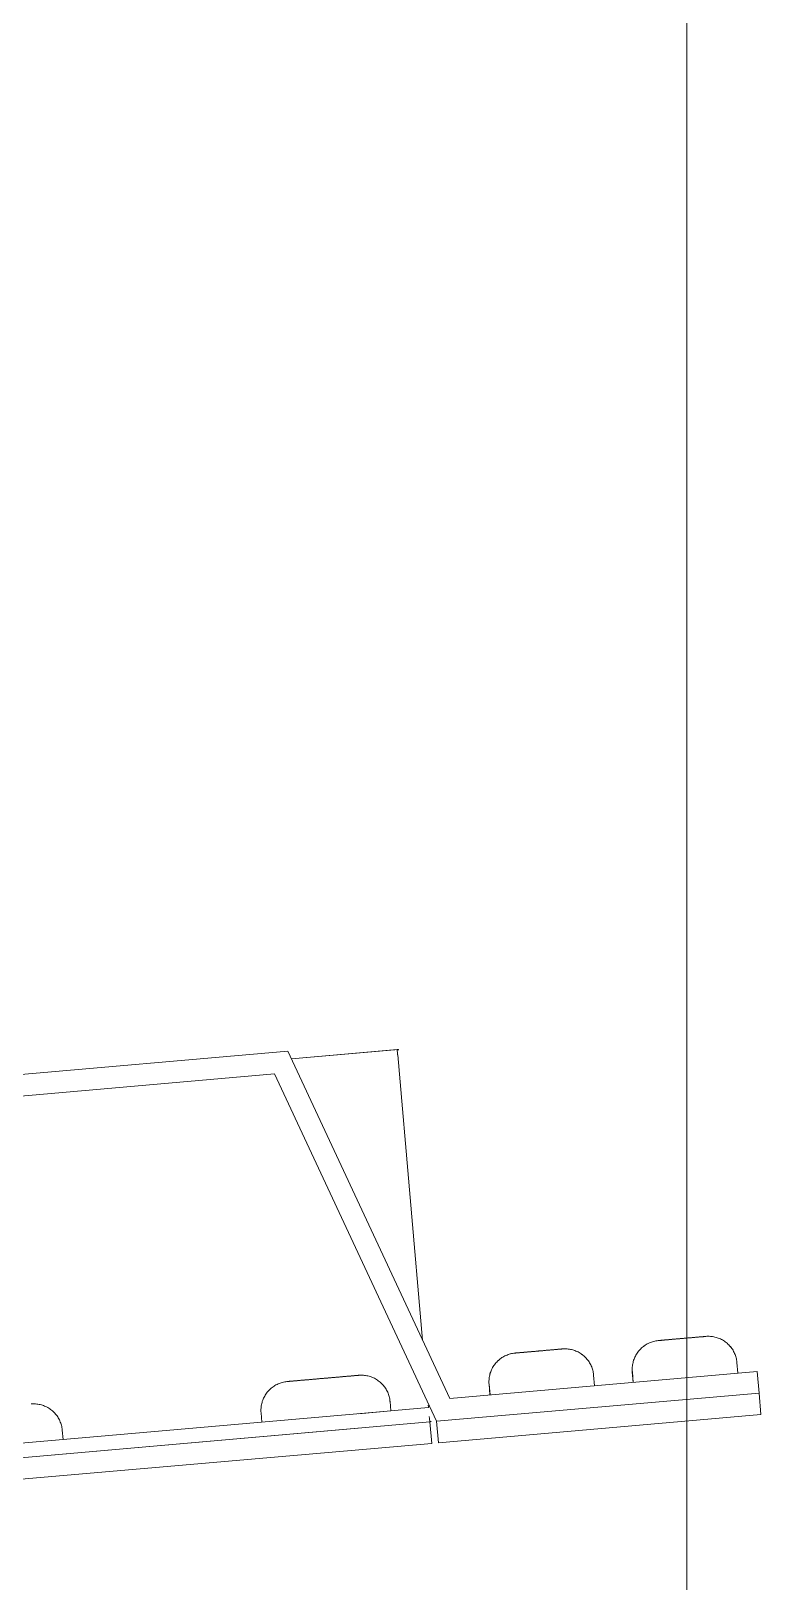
# Model space of a CAD drawing. Header units: millimetres. Extents: x 4237772 to 4686020, y -673 to 29459.
# Drawn here: x 4631238.9 to 4631340.4, y 16848.8 to 17064.5 of the extents above; entities that cross this region are included whole.
import ezdxf

# ---------------------------------------------------------------- set-up
doc = ezdxf.new("R2010")
doc.units = ezdxf.units.MM
doc.layers.add('G-ANNO-TEXT', color=231, linetype='Continuous', lineweight=5)
doc.layers.add('Q-SPCQ', color=91, linetype='Continuous', lineweight=5)

# ---------------------------------------------------------------- blocks, each defined once
blk = doc.blocks.new('Static Line_Sayfa_Metal Deck_Pan Mount - Up to 15 _ pitch - Max 2 Users-1845874-SECTION - GRID A9-A10')
at = {"layer": 'Q-SPCQ'}
for p, q in [((4548686.03, 16922.67), (4548541.85, 16910.06)), ((4548708.56, 16874.36), (4548686.03, 16922.67)), ((4548701.29, 16922.91), (4548686.53, 16921.61)), ((4548701.33, 16922.91), (4548686.53, 16921.61)), ((4548701.37, 16922.91), (4548686.53, 16921.61)), ((4548701.41, 16922.91), (4548686.53, 16921.6)), ((4548701.24, 16922.91), (4548686.53, 16921.62)), ((4548701.31, 16922.16), (4548704.78, 16882.47)), ((4548544.2, 16907.25), (4548684.2, 16919.5)), ((4548684.2, 16919.5), (4548706.73, 16871.19)), ((4548751.3, 16878.1), (4548708.56, 16874.36)), ((4548728.69, 16876.12), (4548728.55, 16877.62)), ((4548728.68, 16876.12), (4548728.55, 16877.62)), ((4548728.68, 16876.12), (4548728.55, 16877.62)), ((4548733.93, 16878.09), (4548734.07, 16876.59)), ((4548733.94, 16878.09), (4548734.07, 16876.59)), ((4548733.94, 16878.09), (4548734.07, 16876.59)), ((4548748.61, 16877.87), (4548748.48, 16879.36)), ((4548748.61, 16877.87), (4548748.48, 16879.36)), ((4548748.61, 16877.87), (4548748.48, 16879.36)), ((4548751.56, 16875.11), (4548751.3, 16878.1)), ((4548714.01, 16876.35), (4548714.15, 16874.85)), ((4548714.01, 16876.35), (4548714.14, 16874.85)), ((4548714.01, 16876.35), (4548714.14, 16874.85)), ((4548705.6, 16873.1), (4548695.64, 16872.22)), ((4548700.36, 16872.64), (4548700.25, 16873.95)), ((4548706.73, 16871.19), (4548751.56, 16875.11)), ((4548706.73, 16871.19), (4548751.56, 16875.11)), ((4548751.56, 16875.11), (4548751.82, 16872.12)), ((4548705.78, 16871.1), (4548530.41, 16855.76)), ((4548695.64, 16872.22), (4548530.95, 16857.82)), ((4548682.32, 16872.38), (4548682.43, 16871.07)), ((4548695.88, 16872.25), (4548700.36, 16872.64)), ((4548695.88, 16872.25), (4548700.36, 16872.64)), ((4548705.78, 16871.1), (4548706.04, 16868.12)), ((4548706.73, 16871.19), (4548706.99, 16868.2)), ((4548751.82, 16872.12), (4548706.99, 16868.2)), ((4548695.81, 16870.23), (4548530.41, 16855.76)), ((4548654.8, 16868.65), (4548654.68, 16869.96)), ((4548706.04, 16868.12), (4548530.67, 16852.77))]:
    blk.add_line(p, q, dxfattribs=at)
at = {"layer": 'Q-SPCQ', "flags": 128}
for points in [[(4548733.94, 16878.09), (4548733.93, 16878.25), (4548733.92, 16878.41), (4548733.93, 16878.57), (4548733.93, 16878.73), (4548733.95, 16878.89), (4548733.97, 16879.05), (4548734, 16879.2), (4548734.03, 16879.36), (4548734.07, 16879.51), (4548734.12, 16879.67), (4548734.17, 16879.82), (4548734.23, 16879.97), (4548734.29, 16880.11), (4548734.36, 16880.26), (4548734.44, 16880.4), (4548734.52, 16880.54), (4548734.61, 16880.67), (4548734.7, 16880.8), (4548734.79, 16880.93), (4548734.9, 16881.05), (4548735, 16881.17), (4548735.12, 16881.29), (4548735.23, 16881.4), (4548735.35, 16881.5), (4548735.48, 16881.6), (4548735.61, 16881.7), (4548735.74, 16881.79), (4548735.87, 16881.87), (4548736.01, 16881.95), (4548736.15, 16882.02), (4548736.3, 16882.09), (4548736.45, 16882.15), (4548736.6, 16882.21), (4548736.75, 16882.26), (4548736.9, 16882.3), (4548737.06, 16882.34), (4548737.21, 16882.37), (4548737.37, 16882.4), (4548737.53, 16882.42), (4548737.57, 16882.42)], [(4548733.94, 16878.09), (4548733.93, 16878.25), (4548733.92, 16878.41), (4548733.92, 16878.57), (4548733.93, 16878.73), (4548733.95, 16878.89), (4548733.97, 16879.05), (4548734, 16879.2), (4548734.03, 16879.36), (4548734.07, 16879.51), (4548734.12, 16879.67), (4548734.17, 16879.82), (4548734.23, 16879.97), (4548734.29, 16880.11), (4548734.36, 16880.26), (4548734.44, 16880.4), (4548734.52, 16880.54), (4548734.6, 16880.67), (4548734.7, 16880.8), (4548734.79, 16880.93), (4548734.89, 16881.05), (4548735, 16881.17), (4548735.11, 16881.29), (4548735.23, 16881.4), (4548735.35, 16881.5), (4548735.47, 16881.6), (4548735.6, 16881.7), (4548735.74, 16881.79), (4548735.87, 16881.87), (4548736.01, 16881.95), (4548736.15, 16882.02), (4548736.3, 16882.09), (4548736.44, 16882.15), (4548736.59, 16882.21), (4548736.75, 16882.26), (4548736.9, 16882.3), (4548737.06, 16882.34), (4548737.21, 16882.37), (4548737.37, 16882.4), (4548737.53, 16882.42), (4548737.57, 16882.42)], [(4548733.93, 16878.09), (4548733.92, 16878.25), (4548733.92, 16878.41), (4548733.92, 16878.57), (4548733.93, 16878.73), (4548733.95, 16878.89), (4548733.97, 16879.05), (4548733.99, 16879.2), (4548734.03, 16879.36), (4548734.07, 16879.51), (4548734.11, 16879.67), (4548734.17, 16879.82), (4548734.22, 16879.97), (4548734.29, 16880.11), (4548734.36, 16880.26), (4548734.43, 16880.4), (4548734.52, 16880.54), (4548734.6, 16880.67), (4548734.69, 16880.8), (4548734.79, 16880.93), (4548734.89, 16881.05), (4548735, 16881.17), (4548735.11, 16881.29), (4548735.23, 16881.4), (4548735.35, 16881.5), (4548735.47, 16881.6), (4548735.6, 16881.7), (4548735.73, 16881.79), (4548735.87, 16881.87), (4548736.01, 16881.95), (4548736.15, 16882.02), (4548736.3, 16882.09), (4548736.44, 16882.15), (4548736.59, 16882.21), (4548736.74, 16882.26), (4548736.9, 16882.3), (4548737.05, 16882.34), (4548737.21, 16882.37), (4548737.37, 16882.4), (4548737.53, 16882.42), (4548737.57, 16882.42)], [(4548737.57, 16882.42), (4548737.58, 16882.42), (4548737.59, 16882.42), (4548737.61, 16882.43), (4548737.64, 16882.43), (4548737.67, 16882.43), (4548737.7, 16882.43), (4548737.74, 16882.44), (4548737.78, 16882.44), (4548737.83, 16882.44), (4548737.88, 16882.45), (4548737.94, 16882.45), (4548738.01, 16882.46), (4548738.07, 16882.47), (4548738.14, 16882.47), (4548738.22, 16882.48), (4548738.3, 16882.49), (4548738.39, 16882.49), (4548738.48, 16882.5), (4548738.57, 16882.51), (4548738.66, 16882.52), (4548738.76, 16882.53), (4548738.87, 16882.53), (4548738.97, 16882.54), (4548739.08, 16882.55), (4548739.19, 16882.56), (4548739.31, 16882.57), (4548739.43, 16882.58), (4548739.54, 16882.59), (4548739.67, 16882.6), (4548739.79, 16882.62), (4548739.91, 16882.63), (4548740.04, 16882.64), (4548740.17, 16882.65), (4548740.3, 16882.66), (4548740.43, 16882.67), (4548740.56, 16882.68), (4548740.69, 16882.69), (4548740.82, 16882.71), (4548740.86, 16882.71)], [(4548737.58, 16882.42), (4548737.58, 16882.42), (4548737.6, 16882.42), (4548737.62, 16882.43), (4548737.64, 16882.43), (4548737.67, 16882.43), (4548737.7, 16882.43), (4548737.74, 16882.44), (4548737.78, 16882.44), (4548737.83, 16882.44), (4548737.89, 16882.45), (4548737.95, 16882.45), (4548738.01, 16882.46), (4548738.08, 16882.47), (4548738.15, 16882.47), (4548738.22, 16882.48), (4548738.31, 16882.49), (4548738.39, 16882.49), (4548738.48, 16882.5), (4548738.57, 16882.51), (4548738.67, 16882.52), (4548738.77, 16882.53), (4548738.87, 16882.53), (4548738.98, 16882.54), (4548739.08, 16882.55), (4548739.2, 16882.56), (4548739.31, 16882.57), (4548739.43, 16882.58), (4548739.55, 16882.59), (4548739.67, 16882.6), (4548739.79, 16882.62), (4548739.92, 16882.63), (4548740.04, 16882.64), (4548740.17, 16882.65), (4548740.3, 16882.66), (4548740.43, 16882.67), (4548740.56, 16882.68), (4548740.69, 16882.69), (4548740.82, 16882.71), (4548740.86, 16882.71)], [(4548740.86, 16882.71), (4548740.73, 16882.7), (4548740.6, 16882.69), (4548740.47, 16882.67), (4548740.34, 16882.66), (4548740.21, 16882.65), (4548740.08, 16882.64), (4548739.95, 16882.63), (4548739.83, 16882.62), (4548739.7, 16882.61), (4548739.58, 16882.6), (4548739.46, 16882.59), (4548739.34, 16882.58), (4548739.23, 16882.57), (4548739.11, 16882.56), (4548739, 16882.55), (4548738.9, 16882.54), (4548738.79, 16882.53), (4548738.69, 16882.52), (4548738.6, 16882.51), (4548738.5, 16882.5), (4548738.41, 16882.5), (4548738.33, 16882.49), (4548738.25, 16882.48), (4548738.17, 16882.47), (4548738.1, 16882.47), (4548738.03, 16882.46), (4548737.96, 16882.46), (4548737.9, 16882.45), (4548737.85, 16882.45), (4548737.8, 16882.44), (4548737.75, 16882.44), (4548737.71, 16882.43), (4548737.68, 16882.43), (4548737.65, 16882.43), (4548737.62, 16882.43), (4548737.6, 16882.42), (4548737.59, 16882.42), (4548737.58, 16882.42)], [(4548737.58, 16882.42), (4548737.58, 16882.42), (4548737.6, 16882.42), (4548737.61, 16882.43), (4548737.64, 16882.43), (4548737.67, 16882.43), (4548737.7, 16882.43), (4548737.74, 16882.44), (4548737.78, 16882.44), (4548737.83, 16882.44), (4548737.89, 16882.45), (4548737.94, 16882.45), (4548738.01, 16882.46), (4548738.07, 16882.47), (4548738.15, 16882.47), (4548738.22, 16882.48), (4548738.3, 16882.49), (4548738.39, 16882.49), (4548738.48, 16882.5), (4548738.57, 16882.51), (4548738.67, 16882.52), (4548738.76, 16882.53), (4548738.87, 16882.53), (4548738.97, 16882.54), (4548739.08, 16882.55), (4548739.19, 16882.56), (4548739.31, 16882.57), (4548739.43, 16882.58), (4548739.55, 16882.59), (4548739.67, 16882.6), (4548739.79, 16882.62), (4548739.92, 16882.63), (4548740.04, 16882.64), (4548740.17, 16882.65), (4548740.3, 16882.66), (4548740.43, 16882.67), (4548740.56, 16882.68), (4548740.69, 16882.69), (4548740.82, 16882.71), (4548740.86, 16882.71)], [(4548740.86, 16882.71), (4548740.73, 16882.7), (4548740.6, 16882.69), (4548740.46, 16882.67), (4548740.33, 16882.66), (4548740.21, 16882.65), (4548740.08, 16882.64), (4548739.95, 16882.63), (4548739.82, 16882.62), (4548739.7, 16882.61), (4548739.58, 16882.6), (4548739.46, 16882.59), (4548739.34, 16882.58), (4548739.23, 16882.57), (4548739.11, 16882.56), (4548739, 16882.55), (4548738.9, 16882.54), (4548738.79, 16882.53), (4548738.69, 16882.52), (4548738.59, 16882.51), (4548738.5, 16882.5), (4548738.41, 16882.5), (4548738.33, 16882.49), (4548738.24, 16882.48), (4548738.17, 16882.47), (4548738.09, 16882.47), (4548738.02, 16882.46), (4548737.96, 16882.46), (4548737.9, 16882.45), (4548737.85, 16882.45), (4548737.8, 16882.44), (4548737.75, 16882.44), (4548737.71, 16882.43), (4548737.68, 16882.43), (4548737.65, 16882.43), (4548737.62, 16882.43), (4548737.6, 16882.42), (4548737.59, 16882.42), (4548737.58, 16882.42)], [(4548740.86, 16882.71), (4548740.73, 16882.7), (4548740.59, 16882.69), (4548740.46, 16882.67), (4548740.33, 16882.66), (4548740.2, 16882.65), (4548740.08, 16882.64), (4548739.95, 16882.63), (4548739.82, 16882.62), (4548739.7, 16882.61), (4548739.58, 16882.6), (4548739.46, 16882.59), (4548739.34, 16882.58), (4548739.22, 16882.57), (4548739.11, 16882.56), (4548739, 16882.55), (4548738.89, 16882.54), (4548738.79, 16882.53), (4548738.69, 16882.52), (4548738.59, 16882.51), (4548738.5, 16882.5), (4548738.41, 16882.5), (4548738.32, 16882.49), (4548738.24, 16882.48), (4548738.17, 16882.47), (4548738.09, 16882.47), (4548738.02, 16882.46), (4548737.96, 16882.46), (4548737.9, 16882.45), (4548737.84, 16882.45), (4548737.79, 16882.44), (4548737.75, 16882.44), (4548737.71, 16882.43), (4548737.67, 16882.43), (4548737.64, 16882.43), (4548737.62, 16882.43), (4548737.6, 16882.42), (4548737.58, 16882.42), (4548737.58, 16882.42)], [(4548744.14, 16883), (4548744.13, 16883), (4548744.12, 16882.99), (4548744.1, 16882.99), (4548744.08, 16882.99), (4548744.05, 16882.99), (4548744.02, 16882.99), (4548743.98, 16882.98), (4548743.93, 16882.98), (4548743.89, 16882.97), (4548743.83, 16882.97), (4548743.77, 16882.96), (4548743.71, 16882.96), (4548743.64, 16882.95), (4548743.57, 16882.95), (4548743.5, 16882.94), (4548743.41, 16882.93), (4548743.33, 16882.93), (4548743.24, 16882.92), (4548743.15, 16882.91), (4548743.05, 16882.9), (4548742.95, 16882.89), (4548742.85, 16882.88), (4548742.74, 16882.87), (4548742.63, 16882.86), (4548742.52, 16882.85), (4548742.41, 16882.84), (4548742.29, 16882.83), (4548742.17, 16882.82), (4548742.05, 16882.81), (4548741.93, 16882.8), (4548741.8, 16882.79), (4548741.68, 16882.78), (4548741.55, 16882.77), (4548741.42, 16882.76), (4548741.29, 16882.75), (4548741.16, 16882.74), (4548741.03, 16882.72), (4548740.9, 16882.71), (4548740.86, 16882.71)], [(4548740.86, 16882.71), (4548740.99, 16882.72), (4548741.12, 16882.73), (4548741.25, 16882.74), (4548741.38, 16882.75), (4548741.51, 16882.77), (4548741.64, 16882.78), (4548741.77, 16882.79), (4548741.89, 16882.8), (4548742.02, 16882.81), (4548742.14, 16882.82), (4548742.26, 16882.83), (4548742.38, 16882.84), (4548742.49, 16882.85), (4548742.6, 16882.86), (4548742.71, 16882.87), (4548742.82, 16882.88), (4548742.93, 16882.89), (4548743.03, 16882.9), (4548743.12, 16882.91), (4548743.22, 16882.92), (4548743.31, 16882.92), (4548743.39, 16882.93), (4548743.47, 16882.94), (4548743.55, 16882.94), (4548743.62, 16882.95), (4548743.69, 16882.96), (4548743.76, 16882.96), (4548743.82, 16882.97), (4548743.87, 16882.97), (4548743.92, 16882.98), (4548743.97, 16882.98), (4548744.01, 16882.98), (4548744.04, 16882.99), (4548744.07, 16882.99), (4548744.1, 16882.99), (4548744.12, 16882.99), (4548744.13, 16883), (4548744.14, 16883)], [(4548744.14, 16883), (4548744.13, 16883), (4548744.12, 16882.99), (4548744.1, 16882.99), (4548744.08, 16882.99), (4548744.05, 16882.99), (4548744.02, 16882.99), (4548743.98, 16882.98), (4548743.93, 16882.98), (4548743.88, 16882.97), (4548743.83, 16882.97), (4548743.77, 16882.96), (4548743.71, 16882.96), (4548743.64, 16882.95), (4548743.57, 16882.95), (4548743.49, 16882.94), (4548743.41, 16882.93), (4548743.33, 16882.93), (4548743.24, 16882.92), (4548743.15, 16882.91), (4548743.05, 16882.9), (4548742.95, 16882.89), (4548742.85, 16882.88), (4548742.74, 16882.87), (4548742.63, 16882.86), (4548742.52, 16882.85), (4548742.41, 16882.84), (4548742.29, 16882.83), (4548742.17, 16882.82), (4548742.05, 16882.81), (4548741.93, 16882.8), (4548741.8, 16882.79), (4548741.67, 16882.78), (4548741.55, 16882.77), (4548741.42, 16882.76), (4548741.29, 16882.75), (4548741.16, 16882.74), (4548741.02, 16882.72), (4548740.89, 16882.71), (4548740.86, 16882.71)], [(4548740.86, 16882.71), (4548740.99, 16882.72), (4548741.12, 16882.73), (4548741.25, 16882.74), (4548741.38, 16882.75), (4548741.51, 16882.77), (4548741.64, 16882.78), (4548741.77, 16882.79), (4548741.89, 16882.8), (4548742.02, 16882.81), (4548742.14, 16882.82), (4548742.26, 16882.83), (4548742.38, 16882.84), (4548742.49, 16882.85), (4548742.6, 16882.86), (4548742.71, 16882.87), (4548742.82, 16882.88), (4548742.92, 16882.89), (4548743.02, 16882.9), (4548743.12, 16882.91), (4548743.22, 16882.92), (4548743.3, 16882.92), (4548743.39, 16882.93), (4548743.47, 16882.94), (4548743.55, 16882.94), (4548743.62, 16882.95), (4548743.69, 16882.96), (4548743.76, 16882.96), (4548743.82, 16882.97), (4548743.87, 16882.97), (4548743.92, 16882.98), (4548743.97, 16882.98), (4548744.01, 16882.98), (4548744.04, 16882.99), (4548744.07, 16882.99), (4548744.1, 16882.99), (4548744.12, 16882.99), (4548744.13, 16883), (4548744.14, 16883)], [(4548744.14, 16883), (4548744.13, 16883), (4548744.12, 16882.99), (4548744.1, 16882.99), (4548744.08, 16882.99), (4548744.05, 16882.99), (4548744.01, 16882.99), (4548743.98, 16882.98), (4548743.93, 16882.98), (4548743.88, 16882.97), (4548743.83, 16882.97), (4548743.77, 16882.96), (4548743.71, 16882.96), (4548743.64, 16882.95), (4548743.57, 16882.95), (4548743.49, 16882.94), (4548743.41, 16882.93), (4548743.33, 16882.93), (4548743.24, 16882.92), (4548743.15, 16882.91), (4548743.05, 16882.9), (4548742.95, 16882.89), (4548742.85, 16882.88), (4548742.74, 16882.87), (4548742.63, 16882.86), (4548742.52, 16882.85), (4548742.41, 16882.84), (4548742.29, 16882.83), (4548742.17, 16882.82), (4548742.05, 16882.81), (4548741.92, 16882.8), (4548741.8, 16882.79), (4548741.67, 16882.78), (4548741.54, 16882.77), (4548741.41, 16882.76), (4548741.29, 16882.75), (4548741.15, 16882.74), (4548741.02, 16882.72), (4548740.89, 16882.71), (4548740.86, 16882.71)], [(4548740.86, 16882.71), (4548740.99, 16882.72), (4548741.12, 16882.73), (4548741.25, 16882.74), (4548741.38, 16882.75), (4548741.51, 16882.77), (4548741.64, 16882.78), (4548741.76, 16882.79), (4548741.89, 16882.8), (4548742.01, 16882.81), (4548742.14, 16882.82), (4548742.26, 16882.83), (4548742.37, 16882.84), (4548742.49, 16882.85), (4548742.6, 16882.86), (4548742.71, 16882.87), (4548742.82, 16882.88), (4548742.92, 16882.89), (4548743.02, 16882.9), (4548743.12, 16882.91), (4548743.21, 16882.92), (4548743.3, 16882.92), (4548743.39, 16882.93), (4548743.47, 16882.94), (4548743.55, 16882.94), (4548743.62, 16882.95), (4548743.69, 16882.96), (4548743.75, 16882.96), (4548743.81, 16882.97), (4548743.87, 16882.97), (4548743.92, 16882.98), (4548743.96, 16882.98), (4548744, 16882.98), (4548744.04, 16882.99), (4548744.07, 16882.99), (4548744.09, 16882.99), (4548744.11, 16882.99), (4548744.13, 16883), (4548744.14, 16883)], [(4548744.14, 16883), (4548744.3, 16883.01), (4548744.46, 16883.01), (4548744.62, 16883.01), (4548744.78, 16883), (4548744.94, 16882.99), (4548745.1, 16882.97), (4548745.26, 16882.94), (4548745.41, 16882.9), (4548745.57, 16882.86), (4548745.72, 16882.82), (4548745.87, 16882.77), (4548746.02, 16882.71), (4548746.17, 16882.64), (4548746.31, 16882.57), (4548746.45, 16882.5), (4548746.59, 16882.42), (4548746.73, 16882.33), (4548746.86, 16882.24), (4548746.98, 16882.14), (4548747.11, 16882.04), (4548747.23, 16881.93), (4548747.34, 16881.82), (4548747.45, 16881.7), (4548747.56, 16881.58), (4548747.66, 16881.46), (4548747.75, 16881.33), (4548747.84, 16881.2), (4548747.93, 16881.06), (4548748.01, 16880.92), (4548748.08, 16880.78), (4548748.15, 16880.64), (4548748.21, 16880.49), (4548748.27, 16880.34), (4548748.32, 16880.19), (4548748.36, 16880.03), (4548748.4, 16879.88), (4548748.43, 16879.72), (4548748.45, 16879.56), (4548748.47, 16879.4), (4548748.48, 16879.36)], [(4548744.14, 16883), (4548744.3, 16883.01), (4548744.46, 16883.01), (4548744.62, 16883.01), (4548744.78, 16883), (4548744.94, 16882.99), (4548745.1, 16882.97), (4548745.26, 16882.94), (4548745.41, 16882.9), (4548745.57, 16882.86), (4548745.72, 16882.82), (4548745.87, 16882.77), (4548746.02, 16882.71), (4548746.17, 16882.64), (4548746.31, 16882.57), (4548746.45, 16882.5), (4548746.59, 16882.42), (4548746.73, 16882.33), (4548746.86, 16882.24), (4548746.98, 16882.14), (4548747.11, 16882.04), (4548747.23, 16881.93), (4548747.34, 16881.82), (4548747.45, 16881.7), (4548747.55, 16881.58), (4548747.66, 16881.46), (4548747.75, 16881.33), (4548747.84, 16881.2), (4548747.93, 16881.06), (4548748, 16880.92), (4548748.08, 16880.78), (4548748.15, 16880.64), (4548748.21, 16880.49), (4548748.26, 16880.34), (4548748.31, 16880.19), (4548748.36, 16880.03), (4548748.4, 16879.88), (4548748.43, 16879.72), (4548748.45, 16879.56), (4548748.47, 16879.4), (4548748.48, 16879.36)], [(4548744.15, 16883), (4548744.3, 16883.01), (4548744.46, 16883.01), (4548744.62, 16883.01), (4548744.78, 16883), (4548744.94, 16882.99), (4548745.1, 16882.97), (4548745.26, 16882.94), (4548745.42, 16882.9), (4548745.57, 16882.86), (4548745.72, 16882.82), (4548745.88, 16882.77), (4548746.02, 16882.71), (4548746.17, 16882.64), (4548746.32, 16882.57), (4548746.46, 16882.5), (4548746.59, 16882.42), (4548746.73, 16882.33), (4548746.86, 16882.24), (4548746.99, 16882.14), (4548747.11, 16882.04), (4548747.23, 16881.93), (4548747.34, 16881.82), (4548747.45, 16881.7), (4548747.56, 16881.58), (4548747.66, 16881.46), (4548747.75, 16881.33), (4548747.84, 16881.2), (4548747.93, 16881.06), (4548748.01, 16880.92), (4548748.08, 16880.78), (4548748.15, 16880.64), (4548748.21, 16880.49), (4548748.27, 16880.34), (4548748.32, 16880.19), (4548748.36, 16880.03), (4548748.4, 16879.88), (4548748.43, 16879.72), (4548748.46, 16879.56), (4548748.47, 16879.4), (4548748.48, 16879.36)], [(4548714.01, 16876.35), (4548714, 16876.5), (4548714, 16876.66), (4548714, 16876.82), (4548714.01, 16876.98), (4548714.02, 16877.14), (4548714.05, 16877.3), (4548714.07, 16877.46), (4548714.11, 16877.62), (4548714.15, 16877.77), (4548714.19, 16877.92), (4548714.25, 16878.08), (4548714.3, 16878.22), (4548714.37, 16878.37), (4548714.44, 16878.52), (4548714.51, 16878.66), (4548714.59, 16878.79), (4548714.68, 16878.93), (4548714.77, 16879.06), (4548714.87, 16879.19), (4548714.97, 16879.31), (4548715.08, 16879.43), (4548715.19, 16879.54), (4548715.31, 16879.65), (4548715.43, 16879.76), (4548715.55, 16879.86), (4548715.68, 16879.95), (4548715.81, 16880.04), (4548715.95, 16880.13), (4548716.09, 16880.21), (4548716.23, 16880.28), (4548716.38, 16880.35), (4548716.52, 16880.41), (4548716.67, 16880.47), (4548716.82, 16880.52), (4548716.98, 16880.56), (4548717.13, 16880.6), (4548717.29, 16880.63), (4548717.45, 16880.66), (4548717.61, 16880.67), (4548717.65, 16880.68)], [(4548714.01, 16876.35), (4548714, 16876.5), (4548714, 16876.66), (4548714, 16876.82), (4548714.01, 16876.98), (4548714.02, 16877.14), (4548714.04, 16877.3), (4548714.07, 16877.46), (4548714.11, 16877.62), (4548714.15, 16877.77), (4548714.19, 16877.92), (4548714.24, 16878.08), (4548714.3, 16878.22), (4548714.37, 16878.37), (4548714.44, 16878.52), (4548714.51, 16878.66), (4548714.59, 16878.79), (4548714.68, 16878.93), (4548714.77, 16879.06), (4548714.87, 16879.19), (4548714.97, 16879.31), (4548715.08, 16879.43), (4548715.19, 16879.54), (4548715.31, 16879.65), (4548715.43, 16879.76), (4548715.55, 16879.86), (4548715.68, 16879.95), (4548715.81, 16880.04), (4548715.95, 16880.13), (4548716.09, 16880.21), (4548716.23, 16880.28), (4548716.37, 16880.35), (4548716.52, 16880.41), (4548716.67, 16880.47), (4548716.82, 16880.52), (4548716.98, 16880.56), (4548717.13, 16880.6), (4548717.29, 16880.63), (4548717.45, 16880.66), (4548717.61, 16880.67), (4548717.65, 16880.68)], [(4548714.01, 16876.35), (4548714, 16876.5), (4548714, 16876.66), (4548714, 16876.82), (4548714.01, 16876.98), (4548714.02, 16877.14), (4548714.04, 16877.3), (4548714.07, 16877.46), (4548714.1, 16877.62), (4548714.14, 16877.77), (4548714.19, 16877.92), (4548714.24, 16878.08), (4548714.3, 16878.22), (4548714.36, 16878.37), (4548714.43, 16878.52), (4548714.51, 16878.66), (4548714.59, 16878.79), (4548714.68, 16878.93), (4548714.77, 16879.06), (4548714.87, 16879.19), (4548714.97, 16879.31), (4548715.08, 16879.43), (4548715.19, 16879.54), (4548715.3, 16879.65), (4548715.42, 16879.76), (4548715.55, 16879.86), (4548715.68, 16879.95), (4548715.81, 16880.04), (4548715.95, 16880.13), (4548716.08, 16880.21), (4548716.23, 16880.28), (4548716.37, 16880.35), (4548716.52, 16880.41), (4548716.67, 16880.47), (4548716.82, 16880.52), (4548716.97, 16880.56), (4548717.13, 16880.6), (4548717.29, 16880.63), (4548717.45, 16880.66), (4548717.6, 16880.67), (4548717.65, 16880.68)], [(4548717.65, 16880.68), (4548717.66, 16880.68), (4548717.67, 16880.68), (4548717.69, 16880.68), (4548717.72, 16880.68), (4548717.74, 16880.69), (4548717.78, 16880.69), (4548717.82, 16880.69), (4548717.86, 16880.7), (4548717.91, 16880.7), (4548717.96, 16880.71), (4548718.02, 16880.71), (4548718.08, 16880.72), (4548718.15, 16880.72), (4548718.22, 16880.73), (4548718.3, 16880.74), (4548718.38, 16880.74), (4548718.47, 16880.75), (4548718.55, 16880.76), (4548718.65, 16880.77), (4548718.74, 16880.77), (4548718.84, 16880.78), (4548718.95, 16880.79), (4548719.05, 16880.8), (4548719.16, 16880.81), (4548719.27, 16880.82), (4548719.39, 16880.83), (4548719.5, 16880.84), (4548719.62, 16880.85), (4548719.75, 16880.86), (4548719.87, 16880.87), (4548719.99, 16880.88), (4548720.12, 16880.89), (4548720.25, 16880.91), (4548720.38, 16880.92), (4548720.51, 16880.93), (4548720.64, 16880.94), (4548720.77, 16880.95), (4548720.9, 16880.96), (4548720.94, 16880.97)], [(4548720.94, 16880.97), (4548720.8, 16880.95), (4548720.67, 16880.94), (4548720.54, 16880.93), (4548720.41, 16880.92), (4548720.28, 16880.91), (4548720.15, 16880.9), (4548720.03, 16880.89), (4548719.9, 16880.88), (4548719.78, 16880.86), (4548719.66, 16880.85), (4548719.54, 16880.84), (4548719.42, 16880.83), (4548719.3, 16880.82), (4548719.19, 16880.81), (4548719.08, 16880.8), (4548718.97, 16880.79), (4548718.87, 16880.79), (4548718.77, 16880.78), (4548718.67, 16880.77), (4548718.58, 16880.76), (4548718.49, 16880.75), (4548718.4, 16880.74), (4548718.32, 16880.74), (4548718.24, 16880.73), (4548718.17, 16880.72), (4548718.1, 16880.72), (4548718.04, 16880.71), (4548717.98, 16880.71), (4548717.92, 16880.7), (4548717.87, 16880.7), (4548717.83, 16880.69), (4548717.79, 16880.69), (4548717.75, 16880.69), (4548717.72, 16880.68), (4548717.7, 16880.68), (4548717.68, 16880.68), (4548717.66, 16880.68), (4548717.65, 16880.68)], [(4548717.65, 16880.68), (4548717.66, 16880.68), (4548717.67, 16880.68), (4548717.69, 16880.68), (4548717.71, 16880.68), (4548717.74, 16880.69), (4548717.78, 16880.69), (4548717.82, 16880.69), (4548717.86, 16880.7), (4548717.91, 16880.7), (4548717.96, 16880.71), (4548718.02, 16880.71), (4548718.08, 16880.72), (4548718.15, 16880.72), (4548718.22, 16880.73), (4548718.3, 16880.74), (4548718.38, 16880.74), (4548718.46, 16880.75), (4548718.55, 16880.76), (4548718.65, 16880.77), (4548718.74, 16880.77), (4548718.84, 16880.78), (4548718.94, 16880.79), (4548719.05, 16880.8), (4548719.16, 16880.81), (4548719.27, 16880.82), (4548719.39, 16880.83), (4548719.5, 16880.84), (4548719.62, 16880.85), (4548719.74, 16880.86), (4548719.87, 16880.87), (4548719.99, 16880.88), (4548720.12, 16880.89), (4548720.25, 16880.91), (4548720.38, 16880.92), (4548720.51, 16880.93), (4548720.64, 16880.94), (4548720.77, 16880.95), (4548720.9, 16880.96), (4548720.93, 16880.97)], [(4548720.93, 16880.97), (4548720.8, 16880.95), (4548720.67, 16880.94), (4548720.54, 16880.93), (4548720.41, 16880.92), (4548720.28, 16880.91), (4548720.15, 16880.9), (4548720.03, 16880.89), (4548719.9, 16880.88), (4548719.78, 16880.86), (4548719.65, 16880.85), (4548719.53, 16880.84), (4548719.42, 16880.83), (4548719.3, 16880.82), (4548719.19, 16880.81), (4548719.08, 16880.8), (4548718.97, 16880.79), (4548718.87, 16880.79), (4548718.77, 16880.78), (4548718.67, 16880.77), (4548718.58, 16880.76), (4548718.49, 16880.75), (4548718.4, 16880.74), (4548718.32, 16880.74), (4548718.24, 16880.73), (4548718.17, 16880.72), (4548718.1, 16880.72), (4548718.04, 16880.71), (4548717.98, 16880.71), (4548717.92, 16880.7), (4548717.87, 16880.7), (4548717.83, 16880.69), (4548717.79, 16880.69), (4548717.75, 16880.69), (4548717.72, 16880.68), (4548717.7, 16880.68), (4548717.68, 16880.68), (4548717.66, 16880.68), (4548717.65, 16880.68)], [(4548717.65, 16880.68), (4548717.66, 16880.68), (4548717.67, 16880.68), (4548717.69, 16880.68), (4548717.71, 16880.68), (4548717.74, 16880.69), (4548717.78, 16880.69), (4548717.81, 16880.69), (4548717.86, 16880.7), (4548717.91, 16880.7), (4548717.96, 16880.71), (4548718.02, 16880.71), (4548718.08, 16880.72), (4548718.15, 16880.72), (4548718.22, 16880.73), (4548718.3, 16880.74), (4548718.38, 16880.74), (4548718.46, 16880.75), (4548718.55, 16880.76), (4548718.64, 16880.77), (4548718.74, 16880.77), (4548718.84, 16880.78), (4548718.94, 16880.79), (4548719.05, 16880.8), (4548719.16, 16880.81), (4548719.27, 16880.82), (4548719.38, 16880.83), (4548719.5, 16880.84), (4548719.62, 16880.85), (4548719.74, 16880.86), (4548719.87, 16880.87), (4548719.99, 16880.88), (4548720.12, 16880.89), (4548720.25, 16880.91), (4548720.37, 16880.92), (4548720.5, 16880.93), (4548720.63, 16880.94), (4548720.77, 16880.95), (4548720.9, 16880.96), (4548720.93, 16880.97)], [(4548720.93, 16880.97), (4548720.8, 16880.95), (4548720.67, 16880.94), (4548720.54, 16880.93), (4548720.41, 16880.92), (4548720.28, 16880.91), (4548720.15, 16880.9), (4548720.02, 16880.89), (4548719.9, 16880.88), (4548719.78, 16880.86), (4548719.65, 16880.85), (4548719.53, 16880.84), (4548719.42, 16880.83), (4548719.3, 16880.82), (4548719.19, 16880.81), (4548719.08, 16880.8), (4548718.97, 16880.79), (4548718.87, 16880.79), (4548718.77, 16880.78), (4548718.67, 16880.77), (4548718.58, 16880.76), (4548718.49, 16880.75), (4548718.4, 16880.74), (4548718.32, 16880.74), (4548718.24, 16880.73), (4548718.17, 16880.72), (4548718.1, 16880.72), (4548718.03, 16880.71), (4548717.98, 16880.71), (4548717.92, 16880.7), (4548717.87, 16880.7), (4548717.83, 16880.69), (4548717.79, 16880.69), (4548717.75, 16880.69), (4548717.72, 16880.68), (4548717.69, 16880.68), (4548717.68, 16880.68), (4548717.66, 16880.68), (4548717.65, 16880.68)], [(4548724.22, 16881.25), (4548724.21, 16881.25), (4548724.2, 16881.25), (4548724.18, 16881.25), (4548724.15, 16881.25), (4548724.13, 16881.25), (4548724.09, 16881.24), (4548724.05, 16881.24), (4548724.01, 16881.23), (4548723.96, 16881.23), (4548723.91, 16881.23), (4548723.85, 16881.22), (4548723.79, 16881.22), (4548723.72, 16881.21), (4548723.65, 16881.2), (4548723.57, 16881.2), (4548723.49, 16881.19), (4548723.4, 16881.18), (4548723.32, 16881.17), (4548723.22, 16881.17), (4548723.13, 16881.16), (4548723.03, 16881.15), (4548722.92, 16881.14), (4548722.82, 16881.13), (4548722.71, 16881.12), (4548722.6, 16881.11), (4548722.48, 16881.1), (4548722.37, 16881.09), (4548722.25, 16881.08), (4548722.12, 16881.07), (4548722, 16881.06), (4548721.88, 16881.05), (4548721.75, 16881.04), (4548721.62, 16881.03), (4548721.49, 16881.01), (4548721.36, 16881), (4548721.23, 16880.99), (4548721.1, 16880.98), (4548720.97, 16880.97), (4548720.93, 16880.97)], [(4548720.93, 16880.97), (4548721.07, 16880.98), (4548721.2, 16880.99), (4548721.33, 16881), (4548721.46, 16881.01), (4548721.59, 16881.02), (4548721.72, 16881.03), (4548721.84, 16881.05), (4548721.97, 16881.06), (4548722.09, 16881.07), (4548722.21, 16881.08), (4548722.33, 16881.09), (4548722.45, 16881.1), (4548722.57, 16881.11), (4548722.68, 16881.12), (4548722.79, 16881.13), (4548722.9, 16881.14), (4548723, 16881.15), (4548723.1, 16881.16), (4548723.2, 16881.16), (4548723.29, 16881.17), (4548723.38, 16881.18), (4548723.47, 16881.19), (4548723.55, 16881.19), (4548723.63, 16881.2), (4548723.7, 16881.21), (4548723.77, 16881.21), (4548723.83, 16881.22), (4548723.89, 16881.22), (4548723.95, 16881.23), (4548724, 16881.23), (4548724.04, 16881.24), (4548724.08, 16881.24), (4548724.12, 16881.24), (4548724.15, 16881.25), (4548724.17, 16881.25), (4548724.19, 16881.25), (4548724.21, 16881.25), (4548724.22, 16881.25)], [(4548724.22, 16881.25), (4548724.21, 16881.25), (4548724.19, 16881.25), (4548724.18, 16881.25), (4548724.15, 16881.25), (4548724.12, 16881.25), (4548724.09, 16881.24), (4548724.05, 16881.24), (4548724.01, 16881.23), (4548723.96, 16881.23), (4548723.91, 16881.23), (4548723.85, 16881.22), (4548723.78, 16881.22), (4548723.72, 16881.21), (4548723.64, 16881.2), (4548723.57, 16881.2), (4548723.49, 16881.19), (4548723.4, 16881.18), (4548723.31, 16881.17), (4548723.22, 16881.17), (4548723.13, 16881.16), (4548723.03, 16881.15), (4548722.92, 16881.14), (4548722.82, 16881.13), (4548722.71, 16881.12), (4548722.6, 16881.11), (4548722.48, 16881.1), (4548722.36, 16881.09), (4548722.24, 16881.08), (4548722.12, 16881.07), (4548722, 16881.06), (4548721.87, 16881.05), (4548721.75, 16881.04), (4548721.62, 16881.03), (4548721.49, 16881.01), (4548721.36, 16881), (4548721.23, 16880.99), (4548721.1, 16880.98), (4548720.97, 16880.97), (4548720.93, 16880.97)], [(4548720.93, 16880.97), (4548721.06, 16880.98), (4548721.2, 16880.99), (4548721.33, 16881), (4548721.46, 16881.01), (4548721.59, 16881.02), (4548721.71, 16881.03), (4548721.84, 16881.05), (4548721.97, 16881.06), (4548722.09, 16881.07), (4548722.21, 16881.08), (4548722.33, 16881.09), (4548722.45, 16881.1), (4548722.57, 16881.11), (4548722.68, 16881.12), (4548722.79, 16881.13), (4548722.89, 16881.14), (4548723, 16881.15), (4548723.1, 16881.16), (4548723.2, 16881.16), (4548723.29, 16881.17), (4548723.38, 16881.18), (4548723.46, 16881.19), (4548723.55, 16881.19), (4548723.62, 16881.2), (4548723.7, 16881.21), (4548723.77, 16881.21), (4548723.83, 16881.22), (4548723.89, 16881.22), (4548723.94, 16881.23), (4548723.99, 16881.23), (4548724.04, 16881.24), (4548724.08, 16881.24), (4548724.12, 16881.24), (4548724.15, 16881.25), (4548724.17, 16881.25), (4548724.19, 16881.25), (4548724.2, 16881.25), (4548724.21, 16881.25)], [(4548724.22, 16881.25), (4548724.21, 16881.25), (4548724.2, 16881.25), (4548724.18, 16881.25), (4548724.16, 16881.25), (4548724.13, 16881.25), (4548724.09, 16881.24), (4548724.05, 16881.24), (4548724.01, 16881.23), (4548723.96, 16881.23), (4548723.91, 16881.23), (4548723.85, 16881.22), (4548723.79, 16881.22), (4548723.72, 16881.21), (4548723.65, 16881.2), (4548723.57, 16881.2), (4548723.49, 16881.19), (4548723.41, 16881.18), (4548723.32, 16881.17), (4548723.22, 16881.17), (4548723.13, 16881.16), (4548723.03, 16881.15), (4548722.93, 16881.14), (4548722.82, 16881.13), (4548722.71, 16881.12), (4548722.6, 16881.11), (4548722.48, 16881.1), (4548722.37, 16881.09), (4548722.25, 16881.08), (4548722.13, 16881.07), (4548722, 16881.06), (4548721.88, 16881.05), (4548721.75, 16881.04), (4548721.62, 16881.03), (4548721.49, 16881.01), (4548721.36, 16881), (4548721.23, 16880.99), (4548721.1, 16880.98), (4548720.97, 16880.97), (4548720.94, 16880.97)], [(4548720.94, 16880.97), (4548721.07, 16880.98), (4548721.2, 16880.99), (4548721.33, 16881), (4548721.46, 16881.01), (4548721.59, 16881.02), (4548721.72, 16881.03), (4548721.84, 16881.05), (4548721.97, 16881.06), (4548722.09, 16881.07), (4548722.22, 16881.08), (4548722.34, 16881.09), (4548722.45, 16881.1), (4548722.57, 16881.11), (4548722.68, 16881.12), (4548722.79, 16881.13), (4548722.9, 16881.14), (4548723, 16881.15), (4548723.1, 16881.16), (4548723.2, 16881.16), (4548723.29, 16881.17), (4548723.38, 16881.18), (4548723.47, 16881.19), (4548723.55, 16881.19), (4548723.63, 16881.2), (4548723.7, 16881.21), (4548723.77, 16881.21), (4548723.83, 16881.22), (4548723.89, 16881.22), (4548723.95, 16881.23), (4548724, 16881.23), (4548724.04, 16881.24), (4548724.08, 16881.24), (4548724.12, 16881.24), (4548724.15, 16881.25), (4548724.17, 16881.25), (4548724.19, 16881.25), (4548724.21, 16881.25), (4548724.22, 16881.25)], [(4548724.22, 16881.25), (4548724.38, 16881.26), (4548724.54, 16881.27), (4548724.7, 16881.27), (4548724.86, 16881.26), (4548725.02, 16881.24), (4548725.18, 16881.22), (4548725.34, 16881.19), (4548725.49, 16881.16), (4548725.65, 16881.12), (4548725.8, 16881.07), (4548725.95, 16881.02), (4548726.1, 16880.96), (4548726.25, 16880.9), (4548726.39, 16880.83), (4548726.53, 16880.75), (4548726.67, 16880.67), (4548726.8, 16880.59), (4548726.94, 16880.49), (4548727.06, 16880.4), (4548727.19, 16880.29), (4548727.3, 16880.19), (4548727.42, 16880.08), (4548727.53, 16879.96), (4548727.63, 16879.84), (4548727.73, 16879.71), (4548727.83, 16879.59), (4548727.92, 16879.45), (4548728, 16879.32), (4548728.08, 16879.18), (4548728.16, 16879.04), (4548728.23, 16878.89), (4548728.29, 16878.75), (4548728.34, 16878.6), (4548728.39, 16878.44), (4548728.44, 16878.29), (4548728.48, 16878.13), (4548728.51, 16877.98), (4548728.53, 16877.82), (4548728.55, 16877.66), (4548728.55, 16877.62)], [(4548724.22, 16881.25), (4548724.38, 16881.26), (4548724.54, 16881.27), (4548724.7, 16881.27), (4548724.86, 16881.26), (4548725.02, 16881.24), (4548725.18, 16881.22), (4548725.33, 16881.19), (4548725.49, 16881.16), (4548725.65, 16881.12), (4548725.8, 16881.07), (4548725.95, 16881.02), (4548726.1, 16880.96), (4548726.25, 16880.9), (4548726.39, 16880.83), (4548726.53, 16880.75), (4548726.67, 16880.67), (4548726.8, 16880.59), (4548726.93, 16880.49), (4548727.06, 16880.4), (4548727.18, 16880.29), (4548727.3, 16880.19), (4548727.42, 16880.08), (4548727.53, 16879.96), (4548727.63, 16879.84), (4548727.73, 16879.71), (4548727.83, 16879.59), (4548727.92, 16879.45), (4548728, 16879.32), (4548728.08, 16879.18), (4548728.16, 16879.04), (4548728.22, 16878.89), (4548728.29, 16878.75), (4548728.34, 16878.6), (4548728.39, 16878.44), (4548728.44, 16878.29), (4548728.47, 16878.13), (4548728.51, 16877.98), (4548728.53, 16877.82), (4548728.55, 16877.66), (4548728.55, 16877.62)], [(4548724.22, 16881.25), (4548724.38, 16881.26), (4548724.54, 16881.27), (4548724.7, 16881.27), (4548724.86, 16881.26), (4548725.02, 16881.24), (4548725.18, 16881.22), (4548725.33, 16881.19), (4548725.49, 16881.16), (4548725.64, 16881.12), (4548725.8, 16881.07), (4548725.95, 16881.02), (4548726.1, 16880.96), (4548726.24, 16880.9), (4548726.39, 16880.83), (4548726.53, 16880.75), (4548726.67, 16880.67), (4548726.8, 16880.59), (4548726.93, 16880.49), (4548727.06, 16880.4), (4548727.18, 16880.29), (4548727.3, 16880.19), (4548727.42, 16880.08), (4548727.53, 16879.96), (4548727.63, 16879.84), (4548727.73, 16879.71), (4548727.83, 16879.59), (4548727.92, 16879.45), (4548728, 16879.32), (4548728.08, 16879.18), (4548728.15, 16879.04), (4548728.22, 16878.89), (4548728.28, 16878.75), (4548728.34, 16878.6), (4548728.39, 16878.44), (4548728.43, 16878.29), (4548728.47, 16878.13), (4548728.5, 16877.98), (4548728.53, 16877.82), (4548728.55, 16877.66), (4548728.55, 16877.62)], [(4548685.96, 16876.72), (4548685.97, 16876.72), (4548685.99, 16876.72), (4548686.02, 16876.73), (4548686.06, 16876.73), (4548686.1, 16876.73), (4548686.15, 16876.74), (4548686.21, 16876.74), (4548686.28, 16876.75), (4548686.35, 16876.76), (4548686.43, 16876.76), (4548686.52, 16876.77), (4548686.62, 16876.78), (4548686.72, 16876.79), (4548686.83, 16876.8), (4548686.94, 16876.81), (4548687.06, 16876.82), (4548687.19, 16876.83), (4548687.33, 16876.84), (4548687.47, 16876.85), (4548687.61, 16876.87), (4548687.76, 16876.88), (4548687.92, 16876.89), (4548688.08, 16876.91), (4548688.24, 16876.92), (4548688.41, 16876.94), (4548688.59, 16876.95), (4548688.76, 16876.97), (4548688.95, 16876.98), (4548689.13, 16877), (4548689.32, 16877.01), (4548689.51, 16877.03), (4548689.7, 16877.05), (4548689.89, 16877.06), (4548690.09, 16877.08), (4548690.28, 16877.1), (4548690.48, 16877.12), (4548690.68, 16877.13), (4548690.88, 16877.15), (4548691.08, 16877.17), (4548691.28, 16877.19), (4548691.47, 16877.2), (4548691.67, 16877.22), (4548691.87, 16877.24), (4548692.06, 16877.25), (4548692.25, 16877.27), (4548692.45, 16877.29), (4548692.63, 16877.3), (4548692.82, 16877.32), (4548693, 16877.34), (4548693.18, 16877.35), (4548693.36, 16877.37), (4548693.53, 16877.38), (4548693.7, 16877.4), (4548693.86, 16877.41), (4548694.02, 16877.43), (4548694.17, 16877.44), (4548694.32, 16877.45), (4548694.46, 16877.46), (4548694.6, 16877.48), (4548694.73, 16877.49), (4548694.86, 16877.5), (4548694.97, 16877.51), (4548695.09, 16877.52), (4548695.19, 16877.53), (4548695.29, 16877.54), (4548695.38, 16877.55), (4548695.47, 16877.55), (4548695.55, 16877.56), (4548695.62, 16877.57), (4548695.68, 16877.57), (4548695.74, 16877.58), (4548695.78, 16877.58), (4548695.82, 16877.58), (4548695.86, 16877.59), (4548695.88, 16877.59), (4548695.9, 16877.59), (4548695.9, 16877.59)], [(4548695.9, 16877.59), (4548695.89, 16877.59), (4548695.87, 16877.59), (4548695.84, 16877.59), (4548695.81, 16877.58), (4548695.76, 16877.58), (4548695.71, 16877.57), (4548695.65, 16877.57), (4548695.59, 16877.56), (4548695.51, 16877.56), (4548695.43, 16877.55), (4548695.34, 16877.54), (4548695.25, 16877.53), (4548695.15, 16877.52), (4548695.04, 16877.52), (4548694.92, 16877.51), (4548694.8, 16877.49), (4548694.67, 16877.48), (4548694.54, 16877.47), (4548694.4, 16877.46), (4548694.25, 16877.45), (4548694.1, 16877.43), (4548693.94, 16877.42), (4548693.78, 16877.41), (4548693.62, 16877.39), (4548693.45, 16877.38), (4548693.28, 16877.36), (4548693.1, 16877.35), (4548692.92, 16877.33), (4548692.73, 16877.31), (4548692.55, 16877.3), (4548692.36, 16877.28), (4548692.17, 16877.26), (4548691.97, 16877.25), (4548691.78, 16877.23), (4548691.58, 16877.21), (4548691.38, 16877.2), (4548691.18, 16877.18), (4548690.99, 16877.16), (4548690.79, 16877.14), (4548690.59, 16877.13), (4548690.39, 16877.11), (4548690.19, 16877.09), (4548690, 16877.07), (4548689.8, 16877.06), (4548689.61, 16877.04), (4548689.42, 16877.02), (4548689.23, 16877.01), (4548689.04, 16876.99), (4548688.86, 16876.97), (4548688.68, 16876.96), (4548688.51, 16876.94), (4548688.34, 16876.93), (4548688.17, 16876.91), (4548688, 16876.9), (4548687.85, 16876.89), (4548687.69, 16876.87), (4548687.54, 16876.86), (4548687.4, 16876.85), (4548687.26, 16876.84), (4548687.13, 16876.82), (4548687.01, 16876.81), (4548686.89, 16876.8), (4548686.78, 16876.79), (4548686.67, 16876.78), (4548686.57, 16876.77), (4548686.48, 16876.77), (4548686.39, 16876.76), (4548686.32, 16876.75), (4548686.25, 16876.75), (4548686.18, 16876.74), (4548686.13, 16876.74), (4548686.08, 16876.73), (4548686.04, 16876.73), (4548686.01, 16876.73), (4548685.98, 16876.72), (4548685.97, 16876.72), (4548685.96, 16876.72)], [(4548695.91, 16877.59), (4548696.07, 16877.6), (4548696.23, 16877.61), (4548696.39, 16877.6), (4548696.55, 16877.6), (4548696.71, 16877.58), (4548696.86, 16877.56), (4548697.02, 16877.53), (4548697.18, 16877.5), (4548697.33, 16877.46), (4548697.49, 16877.41), (4548697.64, 16877.36), (4548697.79, 16877.3), (4548697.93, 16877.24), (4548698.08, 16877.17), (4548698.22, 16877.09), (4548698.36, 16877.01), (4548698.49, 16876.92), (4548698.62, 16876.83), (4548698.75, 16876.73), (4548698.87, 16876.63), (4548698.99, 16876.52), (4548699.11, 16876.41), (4548699.22, 16876.3), (4548699.32, 16876.17), (4548699.43, 16876.05), (4548699.52, 16875.92), (4548699.61, 16875.79), (4548699.7, 16875.65), (4548699.77, 16875.51), (4548699.85, 16875.37), (4548699.92, 16875.23), (4548699.98, 16875.08), (4548700.04, 16874.93), (4548700.09, 16874.78), (4548700.13, 16874.62), (4548700.17, 16874.47), (4548700.2, 16874.31), (4548700.22, 16874.15), (4548700.24, 16873.99), (4548700.25, 16873.95)], [(4548682.32, 16872.38), (4548682.3, 16872.54), (4548682.3, 16872.7), (4548682.3, 16872.86), (4548682.31, 16873.02), (4548682.33, 16873.18), (4548682.35, 16873.34), (4548682.37, 16873.5), (4548682.41, 16873.65), (4548682.45, 16873.81), (4548682.49, 16873.96), (4548682.55, 16874.11), (4548682.6, 16874.26), (4548682.67, 16874.41), (4548682.74, 16874.55), (4548682.82, 16874.69), (4548682.9, 16874.83), (4548682.98, 16874.97), (4548683.08, 16875.1), (4548683.17, 16875.23), (4548683.28, 16875.35), (4548683.38, 16875.47), (4548683.49, 16875.58), (4548683.61, 16875.69), (4548683.73, 16875.8), (4548683.86, 16875.9), (4548683.99, 16875.99), (4548684.12, 16876.09), (4548684.25, 16876.17), (4548684.39, 16876.25), (4548684.54, 16876.32), (4548684.68, 16876.39), (4548684.83, 16876.45), (4548684.98, 16876.51), (4548685.13, 16876.56), (4548685.28, 16876.6), (4548685.44, 16876.64), (4548685.6, 16876.67), (4548685.76, 16876.7), (4548685.91, 16876.72), (4548685.96, 16876.72)], [(4548650.34, 16873.6), (4548650.5, 16873.62), (4548650.66, 16873.62), (4548650.82, 16873.62), (4548650.98, 16873.61), (4548651.14, 16873.59), (4548651.3, 16873.57), (4548651.46, 16873.55), (4548651.61, 16873.51), (4548651.77, 16873.47), (4548651.92, 16873.43), (4548652.07, 16873.37), (4548652.22, 16873.31), (4548652.37, 16873.25), (4548652.51, 16873.18), (4548652.66, 16873.1), (4548652.79, 16873.02), (4548652.93, 16872.94), (4548653.06, 16872.84), (4548653.19, 16872.75), (4548653.31, 16872.64), (4548653.43, 16872.54), (4548653.54, 16872.43), (4548653.65, 16872.31), (4548653.76, 16872.19), (4548653.86, 16872.06), (4548653.96, 16871.93), (4548654.05, 16871.8), (4548654.13, 16871.67), (4548654.21, 16871.53), (4548654.28, 16871.38), (4548654.35, 16871.24), (4548654.41, 16871.09), (4548654.47, 16870.94), (4548654.52, 16870.79), (4548654.56, 16870.64), (4548654.6, 16870.48), (4548654.63, 16870.32), (4548654.66, 16870.16), (4548654.68, 16870), (4548654.68, 16869.96)]]:
    blk.add_lwpolyline(points, dxfattribs=at)
at = {"layer": 'Q-SPCQ'}
for centre, start_param, end_param in [((4548701.33, 16921.91), 0, 1.318617), ((4548701.33, 16921.91), 5.843639, 6.28318), ((4548701.37, 16921.91), 5.843639, 6.283354), ((4548701.37, 16921.91), 0, 0.439542), ((4548701.42, 16921.91), 5.843639, 6.28318), ((4548701.41, 16921.91), 0, 0.439592), ((4548701.46, 16921.91), 5.843639, 6.283354), ((4548701.46, 16921.91), 0, 0.439434), ((4548701.5, 16921.91), 5.843639, 6.283006), ((4548701.5, 16921.91), 0, 0.439711), ((4548705.51, 16874.09), 3.141678, 4.020683), ((4548705.69, 16872.1), 3.361365, 4.460226), ((4548705.69, 16872.1), 1.822955, 2.921962), ((4548705.73, 16872.1), 3.361365, 3.581208), ((4548705.73, 16872.1), 2.702046, 2.921798), ((4548705.77, 16872.1), 3.361365, 3.580973), ((4548705.77, 16872.1), 2.702046, 2.921954), ((4548705.81, 16872.1), 3.361365, 3.581089), ((4548705.81, 16872.1), 2.702046, 2.92195), ((4548705.85, 16872.1), 3.361365, 3.581069), ((4548705.86, 16872.1), 2.702046, 2.921826)]:
    blk.add_ellipse(centre, major_axis=(-0.087, 0.996), ratio=0.000007, start_param=start_param, end_param=end_param, dxfattribs=at)

msp = doc.modelspace()

# ---------------------------------------------------------------- linework, layer by layer
at = {"layer": 'G-ANNO-TEXT', "color": 7}
msp.add_line((4631330.08, 14605.15), (4631330.08, 20229.72), dxfattribs=at)

# ---------------------------------------------------------------- block references
at = {"layer": 'Q-SPCQ'}
msp.add_blockref('Static Line_Sayfa_Metal Deck_Pan Mount - Up to 15 _ pitch - Max 2 Users-1845874-SECTION - GRID A9-A10', (82588.59, 0), dxfattribs=at)

doc.saveas('drawing.dxf')
